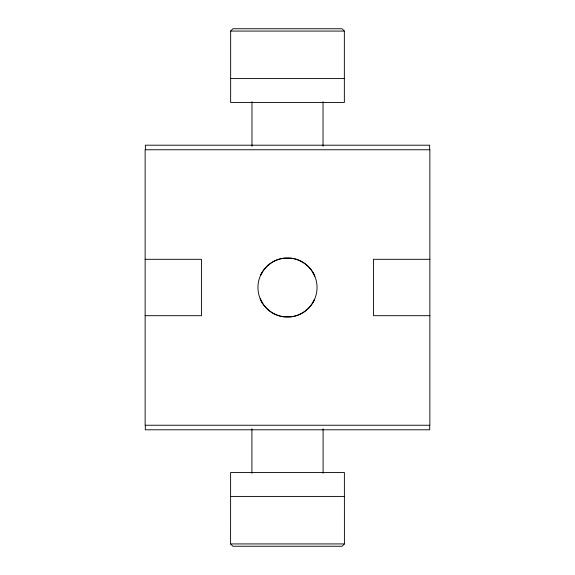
<?xml version="1.0" encoding="UTF-8"?>
<svg xmlns="http://www.w3.org/2000/svg" width="575" height="575" viewBox="0 0 575 575"><rect width="100%" height="100%" fill="white"/><g stroke="black" fill="none" stroke-linecap="round" stroke-linejoin="round"><path stroke-width="0.86" d="M260.676 275.252L263.142 270.839M311.858 304.161L314.324 299.748M260.626 275.231L261.912 272.73M313.088 302.263L314.374 299.769M263.544 270.214C268.087 264.04 275.001 259.62 282.591 258.419M311.456 304.786C306.913 310.96 299.999 315.38 292.409 316.581M230.647 31.072L232.968 28.75L342.032 28.75L344.353 31.072L344.353 102.494L230.647 102.494L230.647 31.072L344.353 31.072M344.411 543.928L342.089 546.25L232.911 546.25L230.589 543.928L230.618 472.506L344.382 472.506L344.411 543.928L230.589 543.928M283.446 258.24L291.554 258.24M291.554 316.76L283.446 316.76M230.647 78.581L344.353 78.581M145.137 259.311L201.509 259.311L201.509 315.689L145.137 315.689M429.863 259.311L373.491 259.311L373.491 315.689L429.863 315.689M230.589 496.419L344.411 496.419M292.409 258.419C299.999 259.62 306.913 264.04 311.456 270.214M282.591 316.581C275.001 315.38 268.087 310.96 263.544 304.786M311.858 270.839L314.374 275.231M260.626 299.769L263.142 304.161M313.088 272.73L314.82 276.259M260.18 298.741L261.92 302.277M429.705 425.241L429.705 429.798L145.295 429.798L145.295 425.241M429.626 149.759L429.626 145.202L145.374 145.202L145.374 149.759M323.092 428.799L323.092 473.29M323.035 101.71L323.035 146.201M251.965 101.71L251.965 146.201M251.908 428.799L251.908 473.29M429.863 149.759L145.137 149.759L145.137 425.241L429.863 425.241L429.863 149.759M269.237 310.723A29.541 29.541 0 0 0 316.739 291.705A29.541 29.541 0 0 0 276.518 260.072A29.541 29.541 0 0 0 269.237 310.723"/></g></svg>
